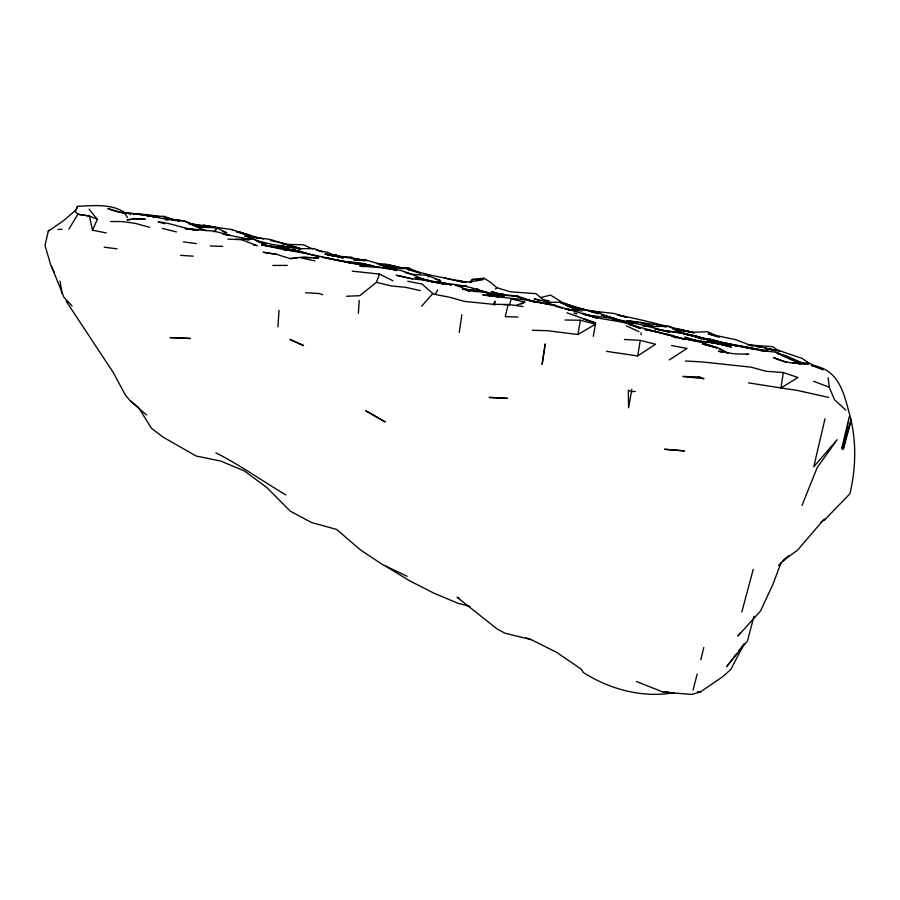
<?xml version="1.0" encoding="UTF-8"?>
<svg xmlns="http://www.w3.org/2000/svg" width="900" height="900" viewBox="0 0 900 900"><rect width="100%" height="100%" fill="white"/><g stroke="black" fill="none" stroke-linecap="round" stroke-linejoin="round"><path stroke-width="1.35" d="M641.081 334.766L641.07 332.865M358.346 313.346L359.213 300.409M277.898 326.869L279.034 310.286M494.55 305.111L495.022 301.264L493.504 304.335L464.614 301.421L449.786 297.27L435.161 294.424L432.787 293.546L422.055 284.074L407.723 281.239M459.248 332.426L461.835 314.707M788.805 555.626L783.113 560.734L797.692 550.024L824.062 519.221L825.086 519.39L849.915 493.785C856.339 466.74 856.688 437.524 848.565 410.805C843.188 389.486 836.539 368.201 811.35 365.456L823.219 369.664M685.462 361.012L701.921 361.901L751.061 367.144L766.305 371.317L783.259 372.499L780.998 387.956L797.321 390.431L828.641 397.406M637.661 355.939L640.283 340.369L655.515 344.239L637.661 355.939L606.499 351.349M532.238 330.3L547.369 330.694L577.901 334.519L580.41 320.243L595.508 324.157L593.291 336.319M631.822 389.284L628.605 407.812L628.301 390.218L631.361 391.702L635.366 391.365M125.201 212.85C111.454 203.31 93.218 205.729 77.49 206.336L76.41 209.576L64.148 220.196L48.262 231.278L45 245.52L50.839 265.23L54.304 272.464M841.759 448.223L849.285 416.7L843.581 448.301L842.614 449.527L841.759 448.223L843.581 448.301L851.321 419.411L842.614 449.527M509.591 305.145L511.11 298.89L524.756 302.186L521.246 304.02M700.819 659.689L703.789 647.415M753.232 569.396L741.825 611.933M693.034 690.165L697.207 673.965M824.985 418.793L813.78 466.785L837.158 439.706L817.189 467.595L802.001 505.44M753.941 616.32L747.472 640.991L726.626 666.653L736.717 653.445M346.545 296.269L359.775 295.695L376.447 282.319L379.474 274.072L392.94 280.755M781.076 562.624L772.898 584.37L760.511 611.021L737.944 636.019L740.441 632.678M106.256 232.942L92.554 230.197L97.301 219.319L89.078 209.149M470.801 282.623L472.275 279.495L483.975 278.168L490.624 282.352L496.834 287.696L510.03 291.735L535.995 293.681L545.602 301.567M77.49 206.336L75.015 211.5L77.873 214.256L89.392 216.045L97.301 219.319M435.161 294.424L437.726 289.957M48.262 231.278L48.938 230.13M444.836 278.145L457.92 281.014L469.755 282.127L483.199 279.484L483.975 278.168M68.918 229.106L77.873 214.256L89.392 216.045L92.554 230.197M214.852 231.379L217.159 227.88L196.639 227.002M214.121 231.896L217.159 227.88M738.394 651.24L744.289 643.534L730.867 669.364L722.925 676.553L700.11 692.145L691.616 694.406L663.322 692.201L636.48 681.502M421.695 306.18L432.787 293.546M469.755 282.127L472.275 279.495L483.199 279.484M778.477 565.346L788.67 555.829M495.428 288.968L496.834 287.696M820.845 522.202L825.086 519.39L823.972 519.941M669.24 359.921L687.004 348.446L671.49 345.465M577.901 334.519L595.508 324.157M241.56 239.715L227.846 239.107M300.668 252.45L294.289 250.144L306.652 253.328L279.439 247.072L297.259 250.819L300.994 249.007L271.991 244.35L256.039 240.593L252.934 238.601L246.904 239.917M247.961 239.861L252.934 238.601L266.243 244.822L257.31 241.121M435.206 278.977L440.415 280.597L427.174 275.321L411.761 274.286L405.248 272.588M133.864 218.486L132.705 218.947L145.373 219.274L133.864 218.486L126.956 219.893L130.624 219.701M515.869 305.404L524.756 302.186M565.054 320.017L580.41 320.243M540.45 297.608L550.53 295.099L562.466 302.49L580.86 309.364M674.347 692.629C643.016 698.31 609.851 689.479 583.29 672.457L581.366 669.274L556.56 652.309L531.214 639.619L526.072 637.852M498.375 294.817L503.595 294.21C486.945 295.481 472.624 285.334 455.996 285.502M276.851 254.43L263.149 252.248L276.817 254.407L290.07 258.559L303.514 257.029L318.577 258.199L313.459 257.951M568.789 310.084C585.495 306.506 601.087 313.942 616.298 319.838M746.077 354.454L748.778 354.206L734.175 353.824L718.47 351.191L722.317 352.418M798.795 364.084L809.516 363.353L823.286 369.574M352.238 271.159L379.474 274.072M663.322 692.201L668.812 691.92M386.359 268.684C401.884 267.964 415.418 277.076 429.907 281.205L414.911 277.56L445.207 284.04M290.07 258.559L296.527 258.244M493.504 304.335L508.23 304.459L522.967 306.551M58.027 229.455L62.021 229.297M287.336 265.399L272.756 265.455M400.275 268.661L409.489 268.414L420.368 272.981M654.671 326.576L669.262 326.171C679.072 332.651 690.165 334.935 700.988 338.726M152.269 216.529L164.002 216.259L175.928 220.68M666.315 331.121C678.229 331.92 690.525 333.945 701.561 338.647M301.376 248.681L314.066 248.58L322.819 252.023M110.509 221.513L122.13 221.569L135.124 223.346L149.704 227.317M235.53 239.22L251.347 239.366M282.33 244.08L284.895 244.102L299.385 248.231M497.002 294.019L517.376 296.055L521.494 298.485M518.029 317.048L505.238 316.699L508.027 304.976L503.359 304.661M474.165 291.499L484.706 291.791L498.33 297.045L487.046 293.636M225.776 235.26L228.42 235.339M206.167 230.828L184.748 220.961L166.871 219.308L142.436 214.56L154.53 216.866C139.084 212.513 122.636 215.505 107.786 208.474L124.785 213.446L127.485 217.496M210.161 245.959L222.66 246.386M455.265 285.401L466.144 285.863L464.67 285.761M304.504 257.524L310.894 257.827M353.734 263.137L356.4 263.261M305.449 292.736L319.331 293.501L322.695 294.739M134.111 214.065L147.409 214.627L159.705 216.506M624.409 339.469L640.283 340.369M376.526 263.576L385.549 264.127L398.464 267.266L409.489 268.414L394.391 268.031L379.204 264.645M702.023 341.955L714.364 342.697L701.224 341.674M456.469 285.255L466.144 285.863M180.562 255.352L193.14 256.174M277.526 245.632L292.444 247.297M134.19 214.099L142.043 214.65L126.09 212.569M365.839 260.528L353.385 259.661L365.681 259.988L379.215 263.891L389.981 268.526M337.905 256.219L351.619 257.197L353.858 258.66M734.738 345.656L741.623 346.151L734.974 345.521M571.309 310.162L582.266 310.984M747.72 344.824L772.762 346.702L779.659 351.473M554.141 305.629C530.82 299.16 506.554 298.474 482.738 294.84L494.426 296.494M325.024 257.602L338.884 260.584L321.975 257.332M745.796 347.468L750.971 347.884L745.436 347.434M171.236 219.667C183.724 218.835 194.276 226.339 206.471 227.317M165.476 219.78L168.086 220.005M463.241 289.181L473.445 290.081L462.499 289.091L472.23 290.171M339.424 260.966L344.711 261.439M346.039 261.562L359.73 262.822L373.298 265.995L361.744 263.52M496.766 294.446L500.659 294.806M643.084 325.553L653.906 326.576M672.469 328.781L680.738 329.58L694.249 332.899L681.356 330.277L692.865 332.415M567.405 309.431L571.849 309.96L567.72 309.521M735.041 345.555L756.326 349.088M431.561 281.711L443.644 283.894M268.886 246.094L261.596 244.834L278.179 247.028L271.541 246.364M426.836 280.406L428.76 280.597L412.537 278.887L396.394 275.299L412.537 278.887M701.291 341.707L708.244 342.428M711.023 342.709L730.339 345.825L715.331 343.125L731.374 347.062L716.411 343.024L685.08 338.873L699.908 341.572L684.799 337.196L697.961 341.37M188.899 223.515L232.605 229.646M795.352 363.094L792.709 362.79L809.516 363.353C797.344 364.129 784.508 363.127 773.482 357.491L786.06 362.194M222.885 234.124L224.933 234.371M489.161 294.165L514.215 296.077L539.842 302.839M489.577 294.109L501.03 295.504M583.47 314.46L612.506 318.454L624.004 321.75M779.49 350.696L765.315 348.671L779.49 350.696L802.159 358.459L806.962 361.811L807.952 363.96M208.294 226.946L191.115 224.213M570.094 306.866L574.065 307.384L567.214 306.248M191.655 229.635L194.265 229.972M104.186 247.185L117.034 248.861M183.352 241.875L196.549 243.619M640.226 322.504L653.951 324.349L666.202 327.094M750.24 345.645L752.985 346.016M755.741 346.399L762.615 347.332L748.834 344.723L735.469 339.593L708.143 333.889L718.144 336.915M489.769 294.199L499.365 295.605M576.607 313.65L574.02 313.267L576.72 313.74M457.92 281.014L465.772 282.173M146.801 215.933L149.58 216.349M639.967 328.151C621.99 319.174 601.031 321.142 582.57 313.324L597.465 318.037L592.301 316.845M487.114 293.456L504.248 296.46M465.84 282.15L458.077 280.946L463.207 282.105M431.786 281.655L444.442 283.624L431.179 281.419L455.299 284.569L468.787 290.812L484.706 291.791L471.96 290.126L475.886 291.139M754.852 349.065L767.959 351.101L725.029 343.024L734.107 345.285M748.553 382.894L780.998 387.956L797.929 377.505L783.259 372.499M226.496 234.799L250.909 239.524M681.424 330.244L693.619 332.235L707.614 331.751L719.46 337.129M332.483 256.016L328.77 254.88L367.211 260.618M638.752 322.605L626.456 320.58L640.418 322.369L653.929 326.7L641.475 322.886M607.298 317.036L612.799 317.947L620.055 321.007M316.35 250.29L327.229 252.203L334.192 255.308M728.28 343.845L766.957 351.36M543.533 299.767L549.023 300.735M595.102 311.827L588.431 310.635L613.766 313.402L626.749 317.272L617.602 315.146M597.769 312.3L600.435 312.784L588.712 310.534M642.69 325.733L645.84 326.295M696.78 336.386L683.933 333.72L696.78 336.386L710.752 340.582L682.369 333.202L677.88 330.345L682.65 333.461M681.986 333.45L655.043 328.928L669.623 332.123L641.183 324.697L612.383 318.859L623.981 321.829L613.721 319.466M697.444 691.661L700.11 692.145M564.908 308.61L571.421 309.825M569.576 306.844L586.553 310.005M586.114 314.955L588.758 315.45M591.401 315.945L594.045 316.44M288.022 246.499L293.512 247.984M185.175 228.634L187.74 229.118M588.116 310.669L600.064 312.93M695.261 336.071L683.314 333.81L708.863 339.514L696.229 336.285M253.361 244.958L257.13 245.678L241.763 239.749M777.926 350.494L763.976 347.805L775.069 350.55M765.81 351.506L760.331 350.438L775.845 352.181L789.053 357.907L781.538 355.511M250.042 237.218L244.755 236.171L269.741 239.333L299.79 248.366L297.034 247.421M645.109 329.434L655.965 331.582L645.199 329.434M363.803 266.782L359.764 265.984L390.274 268.493L396.416 270.45M549.63 302.918L546.952 302.366L560.329 302.209L573.064 308.126L560.34 302.445L573.525 307.575L585.619 310.151M398.745 267.041L386.314 264.488L398.464 267.266M617.591 315.034C642.926 319.601 667.53 326.914 692.685 332.257M328.77 254.88L340.425 257.332L327.082 254.036M301.174 257.985L314.91 260.876M645.266 329.501L671.096 335.126L685.148 339.559L670.5 335.498M277.099 242.089L287.899 244.406L303.469 244.789L312.694 249.007M549.99 304.762L540.472 302.715L554.918 305.055L556.999 306.574M422.055 279.281L442.957 283.882M287.798 250.436L261.596 244.834L298.181 251.37L283.849 249.615C305.651 253.024 327.319 257.827 348.896 262.721C364.725 265.894 381.218 266.231 396.686 270.619M722.498 342.495L709.942 339.772L734.186 345.262M777.544 353.767L785.509 355.545L805.196 364.185M420.3 290.599L405.529 287.303L391.331 285.975L376.447 282.319M163.744 217.181L179.606 221.029M327.679 254.711L330.131 255.263M297.259 250.819L294.289 250.144L319.309 256.939M675.788 330.289L680.839 331.447L674.595 329.659M252.945 236.531L263.666 238.995M270.371 240.547L275.749 241.796M363.904 260.64L354.442 258.412L364.32 260.685M325.046 254.059L330.098 255.251L325.147 254.025M632.633 323.438L601.538 315.135M503.213 294.84L491.22 291.983L500.299 294.604M531.214 639.619L504.945 633.195L497.07 628.931L457.054 597.229L459.551 598.433M162.248 228.409L176.479 231.93M601.571 315.022L612.765 317.824L620.044 320.951M551.239 302.839L534.274 298.811L540.394 300.859M527.085 299.981L535.163 301.995M558.495 307.181L562.32 308.137M564.863 308.779L569.947 310.061M396.338 268.774L379.744 264.229L391.973 269.404L379.215 263.891M451.215 284.951L437.85 281.543L451.001 284.906M669.173 335.16L629.381 324.506L639.855 328.174M722.43 342.416L709.144 338.963L721.654 342.529M230.422 235.429L214.144 231.143L185.681 228.623L198.371 230.13C184.556 229.241 171.979 222.986 158.209 221.906L164.632 223.751M469.969 606.42L457.92 603.248L433.507 592.976L409.207 580.567L385.695 566.156M465.3 290.07L468.979 291.06M655.819 331.515L669.139 335.137M337.838 256.477L343.091 257.906M716.873 347.94L702.562 343.98L717.885 347.647L727.684 353.002M464.659 282.049L432.551 275.58L407.329 269.325L420.277 273.116M586.069 309.892L562.005 302.951L577.26 308.272M424.553 280.102L428.4 281.216M178.312 220.928L175.725 219.893L179.674 221.051M590.648 311.558L594.518 312.694M231.379 229.579L243.101 233.111L248.051 235.665M805.972 364.061L790.369 359.348L775.822 352.181L797.861 362.43M706.163 344.599L716.76 347.805L701.854 342.473L671.524 336.127L676.665 337.905M252.855 236.599L257.884 238.129M566.876 312.784L595.721 323.089L582.683 318.431M587.869 310.433L598.354 313.796M597.262 317.959L554.569 305.336L556.819 306.709M501.581 294.795L492.514 291.735L501.322 294.93M343.44 257.67L334.856 254.779L342.405 257.827M555.424 305.933L559.215 307.226M222.919 231.491L226.856 232.841L218.014 228.375M477.877 289.147L476.325 288.664L481.016 291.285M239.873 232.121L251.606 236.216L236.453 231.739L248.558 234.653L257.76 237.96M200.329 227.689L188.336 223.234L196.616 226.451L202.511 229.849M813.566 381.296L829.283 387.191L834.469 399.701L845.842 410.197M175.725 219.893L178.155 220.86M626.771 322.875L639.742 328.106M757.339 349.785L713.576 341.246L698.501 337.5L701.64 338.816M534.184 302.029L517.376 296.055L519.48 297.394M334.249 254.475L342.608 257.895M257.175 241.065L260.606 242.505M241.312 232.909L244.732 234.36M638.955 331.639L626.456 325.912M407.137 576.281L382.646 564.615L360.844 550.204L336.577 529.436L311.636 522.551L290.295 511.178L266.715 487.44L244.35 470.902L220.691 461.048L196.088 455.996L162.934 437.04L151.357 428.186L138.454 407.396L130.41 400.973L125.46 395.224L113.254 372.476L66.082 301.072M719.415 348.93L727.808 353.228M215.899 452.835C240.289 465.098 262.395 481.095 285.907 494.91M130.41 400.973L146.531 415.024M72.101 305.978L63.956 297.293L51.491 266.355M427.174 275.321L428.692 276.952M806.962 361.811L808.076 364.252M829.283 387.191L828.169 377.696M130.151 213.615L130.421 214.751M60.008 281.093L62.066 293.535M545.175 344.16L542.137 364.219L545.175 344.16M178.504 337.826L170.066 337.613L190.406 338.49L178.504 337.826M699.379 376.909L682.942 376.481L704.014 378.709L699.379 376.909M493.121 397.586L489.139 397.44L507.577 398.363L493.121 397.586M459.641 280.654L457.031 280.53L459.641 280.654M668.565 449.572L664.582 449.28L684.495 450.889L668.565 449.572M435.96 282.094L431.865 281.7L435.96 282.094M362.7 264.465L348.896 262.721L338.108 260.291L365.141 265.084L362.7 264.465M752.209 348.649L749.621 348.21L752.242 348.637M215.719 227.385L203.67 225.214L215.719 227.385M302.951 345.33L289.957 339.401L303.593 345.623L302.951 345.33M385.076 421.83L365.929 410.884L385.076 421.83"/></g></svg>
